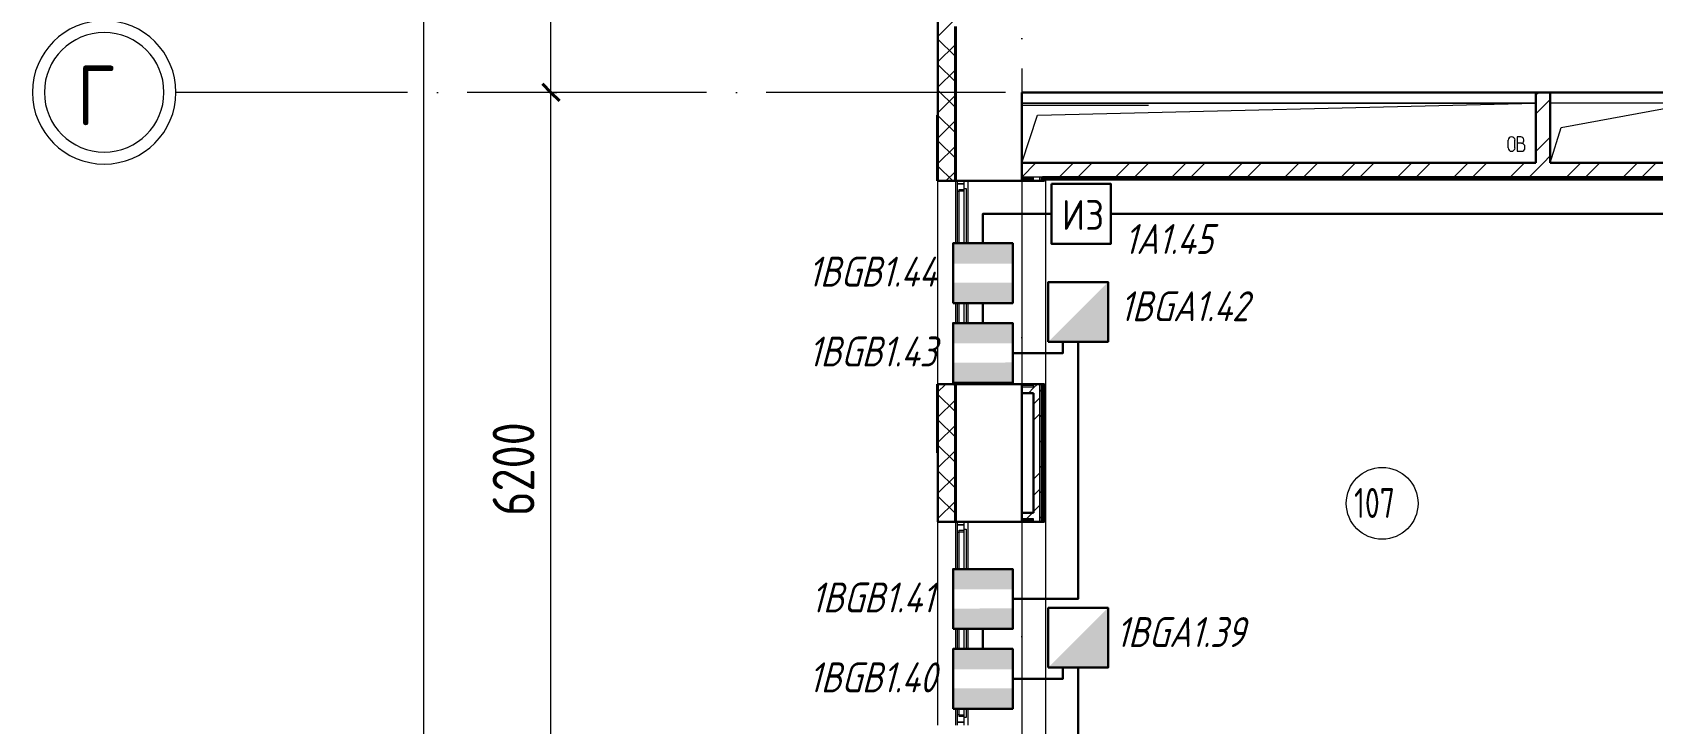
# Model space of a CAD drawing. Header units: millimetres. Extents: x -259793 to 1187961, y -549744 to 43070.
# Drawn here: x -73728 to -60181, y -10621 to -4843 of the extents above; entities that cross this region are included whole.
import ezdxf
from ezdxf.enums import TextEntityAlignment as Align

# ---------------------------------------------------------------- set-up
doc = ezdxf.new("R2010")
doc.units = ezdxf.units.MM
doc.linetypes.add('ADSK_Линия сетки', pattern=[25, 20, -2.5, 0, -2.5])
for name, color, linetype, lineweight in [('_ Окна', 7, 'Continuous', 9), ('RC-Извещатели_охранные', 5, 'Continuous', 30), ('RC-Линии_связи-Адресные', 5, 'Continuous', 30), ('RC-Прочее_оборудование', 5, 'Continuous', 30), ('Линии', 7, 'Continuous', 9), ('лс', 5, 'Continuous', 30), ('Марки помещений', 252, 'Continuous', 20), ('Ограждение', 252, 'Continuous', 9), ('Окна', 252, 'Continuous', 9), ('Оси', 252, 'Continuous', 9), ('Перекрытие', 252, 'Continuous', 18), ('Размеры', 7, 'Continuous', 9), ('Стены внутренние', 7, 'Continuous', 18), ('Стены наружные', 7, 'Continuous', 18), ('Стены штриховка', 7, 'Continuous', 9)]:
    doc.layers.add(name, color=color, linetype=linetype, lineweight=lineweight)
doc.layers.add('RC-Позиционные_обозначения', color=7, linetype='Continuous')
doc.styles.add('GOST Common_2', font='', dxfattribs={"width": 0.9, "height": 250})
doc.styles.add('GOST Common_3', font='', dxfattribs={"height": 3.5})
doc.styles.add('GOST Common_4', font='', dxfattribs={"height": 7})
doc.styles.add('ISOCPEUR', font='isocpeur.ttf', dxfattribs={"width": 0.9, "height": 350})
doc.styles.add('RubezhCAD', font='', dxfattribs={"oblique": 10})
doc.styles.get("Standard").update_dxf_attribs({"font": ''})
doc.styles.get('GOST Common_2').set_extended_font_data('GOST type B')
doc.styles.get('GOST Common_3').set_extended_font_data('GOST 2.304 type A')
doc.styles.get('GOST Common_4').set_extended_font_data('GOST 2.304 type A')
doc.styles.get('RubezhCAD').set_extended_font_data('GOST type A')
doc.styles.get('Standard').set_extended_font_data('GOST type B')

# ---------------------------------------------------------------- blocks, each defined once
blk = doc.blocks.new('RC-UGO-IOZ-02')
at = {"layer": 'RC-Извещатели_охранные'}
blk.add_attdef('PSTN', text='', height=2.5, dxfattribs=at).set_placement((0.98, 2.6), align=Align.BOTTOM_LEFT)
blk.add_wipeout([(2.5, -2.5), (2.5, 2.5), (-2.5, 2.5), (-2.5, -2.5)]).dxf.layer = 'RC-Извещатели_охранные'
blk.add_wipeout([(-2.5, -2.5), (-2.5, 2.5), (2.5, 2.5), (2.5, -2.5)]).dxf.layer = 'RC-Извещатели_охранные'
h = blk.add_hatch(color=256, dxfattribs=at)
h.dxf.hatch_style = 1
h.paths.add_polyline_path([(2.5, -2.5), (2.5, 2.5), (0, 0), (-2.5, -2.5)])
blk.add_lwpolyline([(-2.5, -2.5), (2.5, -2.5), (2.5, 2.5), (-2.5, 2.5)], close=True, dxfattribs=at)
blk = doc.blocks.new('RC-UGO-IOM-02')
at = {"layer": 'RC-Извещатели_охранные'}
blk.add_point((0, 0), dxfattribs=at)
blk.add_attdef('PSTN', text='', height=2.5, dxfattribs=at).set_placement((0.98, 2.6), align=Align.BOTTOM_LEFT)
blk.add_wipeout([(2.5, -2.5), (2.5, 2.5), (-2.5, 2.5), (-2.5, -2.5)]).dxf.layer = 'RC-Извещатели_охранные'
blk.add_wipeout([(-2.5, -2.5), (-2.5, 2.5), (2.5, 2.5), (2.5, -2.5)]).dxf.layer = 'RC-Извещатели_охранные'
h = blk.add_hatch(color=256, dxfattribs=at)
h.dxf.hatch_style = 1
h.paths.add_polyline_path([(2.5, 0.8), (2.5, 2.51), (-2.5, 2.5), (-2.5, 0.8)])
h = blk.add_hatch(color=256, dxfattribs=at)
h.dxf.hatch_style = 1
h.paths.add_polyline_path([(2.5, -2.5), (2.5, -0.79), (-2.5, -0.8), (-2.5, -2.5)])
blk.add_lwpolyline([(-2.5, -2.5), (2.5, -2.5), (2.5, 2.5), (-2.5, 2.5)], close=True, dxfattribs=at)
blk = doc.blocks.new('RC-UGO-IZ-01')
at = {"layer": 'RC-Прочее_оборудование'}
blk.add_point((2.5, 0), dxfattribs=at)
blk.add_attdef('PSTN', text='', height=2.5, dxfattribs=at).set_placement((5.66, 2.58), align=Align.BOTTOM_CENTER)
blk.add_wipeout([(2.49, -2.5), (-2.49, -2.5), (-2.49, 2.5), (2.49, 2.5)]).dxf.layer = 'RC-Прочее_оборудование'
blk.add_wipeout([(-2.49, -2.5), (-2.49, 2.5), (2.49, 2.5), (2.49, -2.5)]).dxf.layer = 'RC-Прочее_оборудование'
blk.add_lwpolyline([(-2.49, 2.5), (2.49, 2.5), (2.49, -2.5), (-2.49, -2.5), (-2.49, 2.5)], close=True, dxfattribs=at)
blk.add_lwpolyline([(-2.49, 2.5), (-2.49, 2.5)], dxfattribs=at)
blk.add_lwpolyline([(-2.49, 2.5), (-2.49, 2.5)], dxfattribs=at)
at = {"layer": 'RC-Прочее_оборудование', "ltscale": 100, "style": 'ISOCPEUR', "width": 0.9}
blk.add_text('ИЗ', height=2.5, dxfattribs=at).set_placement((0.15, -0.09), align=Align.MIDDLE)
blk = doc.blocks.new('1 этаж')
at = {"color": 251, "lineweight": 18, "true_color": 0x636466}
for p, q in [((-61156, -5434), (-65456, -5434)), ((-65456, -5934), (-65324, -5534)), ((-65324, -5534), (-61156, -5434)), ((-59836, -5434), (-61036, -5434)), ((-60946, -5637), (-59836, -5434)), ((-61036, -5934), (-60946, -5637)), ((-61389, -5808), (-61389, -5745)), ((-61332, -5808), (-61332, -5745)), ((-61282, -5716), (-61312, -5716)), ((-61312, -5716), (-61312, -5836)), ((-61278, -5770), (-61312, -5770)), ((-61258, -5750), (-61258, -5740)), ((-61248, -5810), (-61248, -5800)), ((-61312, -5836), (-61275, -5836))]:
    blk.add_line(p, q, dxfattribs=at)
for centre, radius, start, end in [((-61360, -5745), 28.7, 0, 180), ((-61360, -5808), 28.7, 180, 0), ((-61282, -5740), 23.3, 0, 90), ((-61278, -5750), 20, 270, 0), ((-61278, -5800), 30, 0, 90), ((-61275, -5810), 26.7, 270, 0)]:
    blk.add_arc(centre, radius, start, end, dxfattribs=at)
at = {"layer": '_ Окна', "color": 251, "true_color": 0x636466}
for p, q in [((-65996, -6084), (-65996, -6109)), ((-65938, -6109), (-65938, -6084)), ((-65996, -6109), (-65938, -6109)), ((-65938, -7759), (-65996, -7759)), ((-65996, -7759), (-65996, -7784)), ((-65938, -7784), (-65938, -7759)), ((-65996, -8934), (-65996, -8959)), ((-65938, -8959), (-65938, -8934)), ((-65996, -8959), (-65938, -8959)), ((-65938, -10609), (-65996, -10609)), ((-65996, -10609), (-65996, -10634)), ((-65938, -10634), (-65938, -10609))]:
    blk.add_line(p, q, dxfattribs=at)
at = {"layer": '_ Окна', "color": 251, "lineweight": 18, "true_color": 0x636466}
for p, q in [((-65938, -6109), (-65996, -6109)), ((-65996, -6109), (-65996, -6168)), ((-65996, -6168), (-65979, -6173)), ((-65979, -6155), (-65938, -6155)), ((-65979, -6167), (-65979, -6155)), ((-65938, -6147), (-65938, -6109)), ((-65979, -7695), (-65996, -7699)), ((-65996, -7699), (-65996, -7759)), ((-65979, -7713), (-65979, -7701)), ((-65938, -7713), (-65979, -7713)), ((-65938, -7759), (-65938, -7721)), ((-65996, -7759), (-65938, -7759)), ((-65938, -8959), (-65996, -8959)), ((-65996, -8959), (-65996, -9018)), ((-65996, -9018), (-65979, -9023)), ((-65979, -9005), (-65938, -9005)), ((-65979, -9017), (-65979, -9005)), ((-65938, -8997), (-65938, -8959)), ((-65979, -10545), (-65996, -10549)), ((-65996, -10549), (-65996, -10609)), ((-65979, -10563), (-65979, -10551)), ((-65938, -10563), (-65979, -10563)), ((-65996, -10609), (-65938, -10609)), ((-65938, -10609), (-65938, -10571))]:
    blk.add_line(p, q, dxfattribs=at)
at = {"layer": 'Линии', "color": 251, "lineweight": 18, "ltscale": 100, "true_color": 0x636466}
for p, q in [((-65456, -5344), (-65456, -5451)), ((-65456, -5451), (-64396, -5451))]:
    blk.add_line(p, q, dxfattribs=at)
at = {"layer": 'Марки помещений', "color": 251, "true_color": 0x636466}
blk.add_circle((-62442, -8780), 300, dxfattribs=at)
at = {"layer": 'Ограждение', "color": 251, "true_color": 0x636466}
for p, q in [((-65906, -6084), (-65906, -7784)), ((-65456, -6084), (-65456, -7784)), ((-65271, -6084), (-65256, -6084)), ((-65256, -6074), (-65256, -13779)), ((-59531, -6079), (-65256, -6079)), ((-65256, -6084), (-65256, -7784)), ((-65256, -7784), (-65271, -7784)), ((-65906, -8934), (-65906, -10634)), ((-65456, -8934), (-65456, -10634)), ((-65271, -8934), (-65256, -8934)), ((-65256, -8934), (-65256, -10634))]:
    blk.add_line(p, q, dxfattribs=at)
at = {"layer": 'Окна', "color": 251, "true_color": 0x636466}
for p, q in [((-65996, -6168), (-65996, -7699)), ((-65979, -6899), (-65979, -6167)), ((-65979, -6167), (-65938, -6167)), ((-65938, -6919), (-65938, -6147)), ((-65938, -6147), (-65921, -6147)), ((-65921, -6147), (-65921, -6919)), ((-65979, -6969), (-65979, -6899)), ((-65938, -6899), (-65979, -6899)), ((-65979, -7701), (-65979, -6969)), ((-65979, -6969), (-65938, -6969)), ((-65938, -6949), (-65938, -6919)), ((-65921, -6919), (-65938, -6919)), ((-65938, -7721), (-65938, -6949)), ((-65938, -6949), (-65921, -6949)), ((-65921, -6919), (-65921, -6949)), ((-65921, -6949), (-65921, -7721)), ((-65938, -7701), (-65979, -7701)), ((-65921, -7721), (-65938, -7721)), ((-65996, -9018), (-65996, -10549)), ((-65979, -9749), (-65979, -9017)), ((-65979, -9017), (-65938, -9017)), ((-65938, -9769), (-65938, -8997)), ((-65938, -8997), (-65921, -8997)), ((-65921, -8997), (-65921, -9769)), ((-65979, -9819), (-65979, -9749)), ((-65938, -9749), (-65979, -9749)), ((-65979, -10551), (-65979, -9819)), ((-65979, -9819), (-65938, -9819)), ((-65938, -9799), (-65938, -9769)), ((-65921, -9769), (-65938, -9769)), ((-65938, -10571), (-65938, -9799)), ((-65938, -9799), (-65921, -9799)), ((-65921, -9769), (-65921, -9799)), ((-65921, -9799), (-65921, -10571)), ((-65938, -10551), (-65979, -10551)), ((-65921, -10571), (-65938, -10571))]:
    blk.add_line(p, q, dxfattribs=at)
at = {"layer": 'Оси', "color": 251, "linetype": 'ADSK_Линия сетки', "ltscale": 100, "true_color": 0x636466}
for p, q in [((-65456, -2644), (-65456, -33770)), ((4411, -5344), (-72528, -5344))]:
    blk.add_line(p, q, dxfattribs=at)
at = {"layer": 'Оси', "color": 251, "lineweight": 20, "true_color": 0x636466}
for radius, start, end in [(600, 90, 270), (500, 90, 270), (600, 270, 90), (500, 270, 90)]:
    blk.add_arc((-73128, -5344), radius, start, end, dxfattribs=at)
at = {"layer": 'Перекрытие', "color": 251, "ltscale": 100, "true_color": 0x636466}
blk.add_line((-65456, -5434), (-61156, -5434), dxfattribs=at)
at = {"layer": 'Размеры', "color": 251, "lineweight": 20, "true_color": 0x636466}
for p, q in [((-70455, -20314), (-70455, 27006)), ((-69393, -5344), (-69393, -3544)), ((-69393, -5344), (-69543, -5344)), ((-69393, -5344), (-69543, -5344)), ((-69393, -11544), (-69393, -5344)), ((-69393, -5344), (-69343, -5344)), ((-69393, -5344), (-69343, -5344))]:
    blk.add_line(p, q, dxfattribs=at)
at = {"layer": 'Размеры', "color": 251, "lineweight": 40, "true_color": 0x636466}
for q in [(-69464, -5273), (-69464, -5273), (-69322, -5414), (-69322, -5414)]:
    blk.add_line((-69393, -5344), q, dxfattribs=at)
at = {"layer": 'Стены внутренние', "color": 251, "lineweight": 30, "true_color": 0x636466}
for p, q in [((-66158, -4642), (-66158, -6084)), ((-65456, -5934), (-65456, -5344)), ((-65456, -5344), (-61156, -5344)), ((-61036, -5344), (-59836, -5344)), ((-66158, -6084), (-66016, -6084)), ((-66006, -6084), (-65456, -6084)), ((-66158, -7784), (-66158, -8934)), ((-66016, -7784), (-66158, -7784)), ((-65456, -7784), (-66006, -7784)), ((-66006, -7784), (-66006, -8934)), ((-65456, -8859), (-65456, -7859)), ((-66158, -8934), (-66016, -8934)), ((-66006, -8934), (-65456, -8934))]:
    blk.add_line(p, q, dxfattribs=at)
at = {"layer": 'Стены внутренние', "color": 251, "linetype": 'Continuous', "lineweight": 9, "true_color": 0x636466}
for p, q in [((-66156, -4878), (-66006, -4728)), ((-66156, -4882), (-66156, -4882)), ((-66016, -5040), (-66156, -4900)), ((-66156, -5090), (-66016, -4950)), ((-66016, -5252), (-66156, -5112)), ((-66156, -5302), (-66016, -5162)), ((-66016, -5465), (-66156, -5325)), ((-66156, -5514), (-66016, -5374)), ((-66156, -5492), (-66156, -5492)), ((-66016, -5677), (-66156, -5537)), ((-66156, -5726), (-66016, -5586)), ((-66156, -5695), (-66156, -5695)), ((-66016, -5889), (-66156, -5749)), ((-66156, -5939), (-66016, -5799)), ((-66156, -6068), (-66158, -6064)), ((-66033, -6084), (-66156, -5961)), ((-66156, -6000), (-66156, -6000)), ((-66146, -6084), (-66148, -6082)), ((-66087, -6082), (-66016, -6011)), ((-66156, -7848), (-66094, -7786)), ((-66016, -7798), (-66030, -7784)), ((-66016, -8010), (-66156, -7870)), ((-66156, -8060), (-66016, -7920)), ((-66156, -7930), (-66156, -7930)), ((-66016, -8222), (-66156, -8082)), ((-66156, -8272), (-66016, -8132)), ((-66156, -8235), (-66156, -8235)), ((-66016, -8434), (-66156, -8294)), ((-66156, -8484), (-66016, -8344)), ((-66016, -8647), (-66156, -8507)), ((-66156, -8696), (-66016, -8556)), ((-66016, -8859), (-66156, -8719)), ((-66156, -8908), (-66016, -8768)), ((-66156, -8845), (-66156, -8845)), ((-66155, -8932), (-66156, -8931))]:
    blk.add_line(p, q, dxfattribs=at)
at = {"layer": 'Стены внутренние', "color": 251, "true_color": 0x636466}
for p, q in [((-66158, -7784), (-66158, -6084)), ((-66006, -7784), (-66006, -6084)), ((-66158, -10634), (-66158, -8934)), ((-66006, -10634), (-66006, -8934))]:
    blk.add_line(p, q, dxfattribs=at)
at = {"layer": 'Стены наружные', "color": 251, "lineweight": 30, "true_color": 0x636466}
for p, q in [((-66006, -6084), (-66006, -4794)), ((-61156, -5344), (-61156, -5934)), ((-61036, -5344), (-61156, -5344)), ((-61036, -5934), (-61036, -5344)), ((-66163, -5534), (-66163, -6084)), ((-66158, -5534), (-66163, -5534)), ((-61156, -5934), (-65456, -5934)), ((-65456, -5934), (-65456, -6084)), ((-59836, -5934), (-61036, -5934)), ((-66163, -6084), (-66158, -6084)), ((-66016, -6084), (-66006, -6084)), ((-65456, -6084), (-65271, -6084)), ((-59697, -6054), (-65281, -6054)), ((-65281, -6054), (-65281, -6069)), ((-65276, -6069), (-65271, -6069)), ((-65271, -6084), (-65271, -6074)), ((-65271, -6074), (-59531, -6074)), ((-66163, -7784), (-66163, -8359)), ((-66158, -7784), (-66163, -7784)), ((-66006, -7784), (-66016, -7784)), ((-65271, -7784), (-65456, -7784)), ((-65456, -7784), (-65456, -7859)), ((-65271, -8934), (-65271, -7784)), ((-65456, -7859), (-65356, -7859)), ((-65356, -7859), (-65356, -8859)), ((-66163, -8359), (-66158, -8359)), ((-66016, -8934), (-66006, -8934)), ((-65356, -8859), (-65456, -8859)), ((-65456, -8859), (-65456, -8934)), ((-65456, -8934), (-65271, -8934))]:
    blk.add_line(p, q, dxfattribs=at)
at = {"layer": 'Стены наружные', "color": 251, "linetype": 'Continuous', "lineweight": 9, "true_color": 0x636466}
for p, q in [((-66006, -4904), (-66016, -4904)), ((-66006, -5004), (-66016, -5004)), ((-66006, -5104), (-66016, -5104)), ((-66006, -5204), (-66016, -5204)), ((-66006, -5304), (-66016, -5304)), ((-66006, -5404), (-66016, -5404)), ((-61156, -5367), (-61133, -5344)), ((-61156, -5524), (-61036, -5404)), ((-66006, -5504), (-66016, -5504)), ((-66006, -5604), (-66016, -5604)), ((-66006, -5704), (-66016, -5704)), ((-66006, -5804), (-66016, -5804)), ((-61156, -5838), (-61036, -5718)), ((-66159, -5925), (-66163, -5931)), ((-66006, -5904), (-66016, -5904)), ((-65456, -6052), (-65337, -5934)), ((-65143, -6054), (-65023, -5934)), ((-64986, -6054), (-64866, -5934)), ((-64672, -6054), (-64552, -5934)), ((-64514, -6054), (-64394, -5934)), ((-64200, -6054), (-64080, -5934)), ((-64043, -6054), (-63923, -5934)), ((-63729, -6054), (-63609, -5934)), ((-63571, -6054), (-63451, -5934)), ((-63257, -6054), (-63137, -5934)), ((-63100, -6054), (-62980, -5934)), ((-62786, -6054), (-62666, -5934)), ((-62629, -6054), (-62509, -5934)), ((-62314, -6054), (-62194, -5934)), ((-62157, -6054), (-62037, -5934)), ((-61843, -6054), (-61723, -5934)), ((-61686, -6054), (-61566, -5934)), ((-61371, -6054), (-61251, -5934)), ((-61214, -6054), (-61094, -5934)), ((-61094, -5934), (-61036, -5875)), ((-60900, -6054), (-60780, -5934)), ((-60743, -6054), (-60623, -5934)), ((-60428, -6054), (-60308, -5934)), ((-60271, -6054), (-60151, -5934)), ((-66158, -6064), (-66158, -6063)), ((-66006, -6004), (-66016, -6004)), ((-65452, -6084), (-65440, -6071)), ((-65440, -6071), (-65427, -6059)), ((-65230, -6074), (-65225, -6069)), ((-65160, -6074), (-65155, -6069)), ((-65089, -6074), (-65084, -6069)), ((-65018, -6074), (-65013, -6069)), ((-65013, -6069), (-64998, -6054)), ((-64947, -6074), (-64942, -6069)), ((-64877, -6074), (-64872, -6069)), ((-64806, -6074), (-64801, -6069)), ((-64735, -6074), (-64730, -6069)), ((-64665, -6074), (-64660, -6069)), ((-64594, -6074), (-64589, -6069)), ((-64589, -6069), (-64574, -6054)), ((-64523, -6074), (-64518, -6069)), ((-64453, -6074), (-64448, -6069)), ((-64382, -6074), (-64377, -6069)), ((-64311, -6074), (-64306, -6069)), ((-64240, -6074), (-64235, -6069)), ((-64170, -6074), (-64165, -6069)), ((-64165, -6069), (-64150, -6054)), ((-64099, -6074), (-64094, -6069)), ((-64028, -6074), (-64023, -6069)), ((-63958, -6074), (-63953, -6069)), ((-63887, -6074), (-63882, -6069)), ((-63816, -6074), (-63811, -6069)), ((-63745, -6074), (-63740, -6069)), ((-63740, -6069), (-63725, -6054)), ((-63675, -6074), (-63670, -6069)), ((-63604, -6074), (-63599, -6069)), ((-63533, -6074), (-63528, -6069)), ((-63463, -6074), (-63458, -6069)), ((-63392, -6074), (-63387, -6069)), ((-63321, -6074), (-63316, -6069)), ((-63316, -6069), (-63301, -6054)), ((-63250, -6074), (-63245, -6069)), ((-63180, -6074), (-63175, -6069)), ((-63109, -6074), (-63104, -6069)), ((-63038, -6074), (-63033, -6069)), ((-62968, -6074), (-62963, -6069)), ((-62897, -6074), (-62892, -6069)), ((-62892, -6069), (-62877, -6054)), ((-62826, -6074), (-62821, -6069)), ((-62755, -6074), (-62750, -6069)), ((-62685, -6074), (-62680, -6069)), ((-62614, -6074), (-62609, -6069)), ((-62543, -6074), (-62538, -6069)), ((-62473, -6074), (-62468, -6069)), ((-62468, -6069), (-62453, -6054)), ((-62402, -6074), (-62397, -6069)), ((-62331, -6074), (-62326, -6069)), ((-62260, -6074), (-62255, -6069)), ((-62190, -6074), (-62185, -6069)), ((-62119, -6074), (-62114, -6069)), ((-62048, -6074), (-62043, -6069)), ((-62043, -6069), (-62028, -6054)), ((-61978, -6074), (-61973, -6069)), ((-61907, -6074), (-61902, -6069)), ((-61836, -6074), (-61831, -6069)), ((-61766, -6074), (-61761, -6069)), ((-61695, -6074), (-61690, -6069)), ((-61624, -6074), (-61619, -6069)), ((-61619, -6069), (-61604, -6054)), ((-61553, -6074), (-61548, -6069)), ((-61483, -6074), (-61478, -6069)), ((-61412, -6074), (-61407, -6069)), ((-61341, -6074), (-61336, -6069)), ((-61271, -6074), (-61266, -6069)), ((-61200, -6074), (-61195, -6069)), ((-61195, -6069), (-61180, -6054)), ((-61129, -6074), (-61124, -6069)), ((-61058, -6074), (-61053, -6069)), ((-60988, -6074), (-60983, -6069)), ((-60917, -6074), (-60912, -6069)), ((-60846, -6074), (-60841, -6069)), ((-60776, -6074), (-60771, -6069)), ((-60771, -6069), (-60756, -6054)), ((-60705, -6074), (-60700, -6069)), ((-60634, -6074), (-60629, -6069)), ((-60563, -6074), (-60558, -6069)), ((-60493, -6074), (-60488, -6069)), ((-60422, -6074), (-60417, -6069)), ((-60351, -6074), (-60346, -6069)), ((-60346, -6069), (-60331, -6054)), ((-60281, -6074), (-60276, -6069)), ((-60210, -6074), (-60205, -6069)), ((-66006, -7804), (-66016, -7804)), ((-65456, -7784), (-65455, -7784)), ((-65399, -7859), (-65356, -7815)), ((-65356, -7815), (-65324, -7784)), ((-65306, -7846), (-65293, -7834)), ((-65293, -7834), (-65281, -7821)), ((-65276, -7816), (-65271, -7811)), ((-66006, -7904), (-66016, -7904)), ((-65356, -7950), (-65306, -7900)), ((-65276, -7887), (-65271, -7882)), ((-65276, -7958), (-65271, -7953)), ((-66006, -8004), (-66016, -8004)), ((-66006, -8104), (-66016, -8104)), ((-65356, -8085), (-65306, -8035)), ((-65306, -8058), (-65293, -8046)), ((-65293, -8046), (-65281, -8033)), ((-65281, -8033), (-65276, -8028)), ((-65276, -8028), (-65271, -8023)), ((-65276, -8099), (-65271, -8094)), ((-66006, -8204), (-66016, -8204)), ((-65306, -8271), (-65293, -8258)), ((-65293, -8258), (-65281, -8246)), ((-65276, -8170), (-65271, -8165)), ((-65276, -8241), (-65271, -8236)), ((-66006, -8304), (-66016, -8304)), ((-65276, -8311), (-65271, -8306)), ((-65276, -8382), (-65271, -8377)), ((-66006, -8404), (-66016, -8404)), ((-66006, -8504), (-66016, -8504)), ((-65356, -8579), (-65306, -8529)), ((-65306, -8483), (-65293, -8470)), ((-65293, -8470), (-65281, -8458)), ((-65281, -8458), (-65276, -8453)), ((-65276, -8453), (-65271, -8448)), ((-65276, -8523), (-65271, -8518)), ((-66006, -8604), (-66016, -8604)), ((-65356, -8714), (-65306, -8664)), ((-65293, -8682), (-65281, -8670)), ((-65276, -8594), (-65271, -8589)), ((-65276, -8665), (-65271, -8660)), ((-66006, -8704), (-66016, -8704)), ((-66006, -8804), (-66016, -8804)), ((-65356, -8849), (-65306, -8799)), ((-65306, -8695), (-65293, -8682)), ((-65276, -8736), (-65271, -8731)), ((-65276, -8806), (-65271, -8801)), ((-66006, -8904), (-66016, -8904)), ((-65416, -8909), (-65366, -8859)), ((-65306, -8907), (-65293, -8894)), ((-65293, -8894), (-65281, -8882)), ((-65281, -8882), (-65276, -8877)), ((-65276, -8877), (-65271, -8872))]:
    blk.add_line(p, q, dxfattribs=at)
at = {"layer": 'Стены штриховка', "color": 251, "true_color": 0x636466}
for p, q in [((-66156, -4642), (-66156, -6082)), ((-66016, -6084), (-66016, -4794)), ((-66156, -6082), (-66082, -6082)), ((-66082, -6084), (-66082, -6082)), ((-65281, -6054), (-65456, -6054)), ((-65356, -6059), (-65456, -6059)), ((-65356, -6071), (-65456, -6071)), ((-65356, -6084), (-65356, -6059)), ((-65306, -6054), (-65306, -6084)), ((-65293, -6054), (-65293, -6084)), ((-65281, -6069), (-65281, -6084)), ((-65276, -6084), (-65276, -6069)), ((-65271, -6069), (-59501, -6069)), ((-66156, -7786), (-66156, -8932)), ((-66082, -7786), (-66156, -7786)), ((-66082, -7786), (-66082, -7784)), ((-66016, -8934), (-66016, -7784)), ((-65356, -7796), (-65456, -7796)), ((-65356, -7809), (-65456, -7809)), ((-65356, -7809), (-65356, -7784)), ((-65306, -7784), (-65306, -8934)), ((-65293, -7784), (-65293, -8934)), ((-65281, -7784), (-65281, -8934)), ((-65276, -8934), (-65276, -7784)), ((-66156, -8932), (-66082, -8932)), ((-66082, -8934), (-66082, -8932)), ((-65356, -8909), (-65456, -8909)), ((-65356, -8921), (-65456, -8921)), ((-65356, -8934), (-65356, -8909))]:
    blk.add_line(p, q, dxfattribs=at)
at = {"layer": 'Марки помещений', "color": 251, "true_color": 0x636466, "style": 'GOST Common_3', "width": 0.9}
blk.add_text('107', height=250, dxfattribs=at).set_placement((-62677, -8902))
at = {"layer": 'Оси', "color": 251, "true_color": 0x636466, "style": 'GOST Common_2', "width": 0.9}
blk.add_text('Г', height=500, dxfattribs=at).set_placement((-73355, -5619))
at = {"layer": 'Размеры', "color": 251, "lineweight": 20, "true_color": 0x636466, "insert": (-69880, -8885), "char_height": 350, "width": 1059.58, "attachment_point": 1, "rotation": 90, "line_spacing_factor": 1.022761, "style": 'GOST Common_4'}
blk.add_mtext('6200', dxfattribs=at)

msp = doc.modelspace()

# ---------------------------------------------------------------- block references
msp.add_blockref('1 этаж', (0, 0))

# ---------------------------------------------------------------- next in the draw order: block references
at = {"layer": 'RC-Извещатели_охранные', "color": 1, "ltscale": 0.01}
ref = msp.add_blockref('RC-UGO-IOM-02', (-65780.20369, -6855.64738), dxfattribs=dict(at, xscale=100, yscale=100, zscale=100))
ref.add_attrib('PSTN', '1BGB1.44', dxfattribs={"layer": 'RC-Позиционные_обозначения', "height": 250, "style": 'RubezhCAD', "oblique": 15}).set_placement((-66703.90471, -7043.13489), align=Align.BOTTOM_CENTER)
ref = msp.add_blockref('RC-UGO-IOZ-02', (-64984.32439, -7179.71841), dxfattribs=dict(at, xscale=100, yscale=100, zscale=100))
ref.add_attrib('PSTN', '1BGA1.42', dxfattribs={"layer": 'RC-Позиционные_обозначения', "height": 250, "style": 'RubezhCAD', "oblique": 15}).set_placement((-64097.48143, -7332.27648), align=Align.BOTTOM_CENTER)
ref = msp.add_blockref('RC-UGO-IOM-02', (-65780.20369, -7523.42532), dxfattribs=dict(at, xscale=100, yscale=100, zscale=100))
ref.add_attrib('PSTN', '1BGB1.43', dxfattribs={"layer": 'RC-Позиционные_обозначения', "height": 250, "style": 'RubezhCAD', "oblique": 15}).set_placement((-66703.90471, -7710.91284), align=Align.BOTTOM_CENTER)
ref = msp.add_blockref('RC-UGO-IOM-02', (-65780.20369, -9579.53307), dxfattribs=dict(at, xscale=100, yscale=100, zscale=100))
ref.add_attrib('PSTN', '1BGB1.41', dxfattribs={"layer": 'RC-Позиционные_обозначения', "height": 250, "style": 'RubezhCAD', "oblique": 15}).set_placement((-66703.90471, -9767.02059), align=Align.BOTTOM_CENTER)
ref = msp.add_blockref('RC-UGO-IOZ-02', (-64984.32439, -9903.60411), dxfattribs=dict(at, xscale=100, yscale=100, zscale=100))
ref.add_attrib('PSTN', '1BGA1.39', dxfattribs={"layer": 'RC-Позиционные_обозначения', "height": 250, "style": 'RubezhCAD', "oblique": 15}).set_placement((-64129.37419, -10056.16217), align=Align.BOTTOM_CENTER)
ref = msp.add_blockref('RC-UGO-IOM-02', (-65780.20369, -10247.31102), dxfattribs=dict(at, xscale=100, yscale=100, zscale=100))
ref.add_attrib('PSTN', '1BGB1.40', dxfattribs={"layer": 'RC-Позиционные_обозначения', "height": 250, "style": 'RubezhCAD', "oblique": 15}).set_placement((-66703.90471, -10434.79853), align=Align.BOTTOM_CENTER)
at = {"layer": 'RC-Прочее_оборудование', "color": 1, "ltscale": 0.01}
ref = msp.add_blockref('RC-UGO-IZ-01', (-64958.87579, -6359.22533), dxfattribs=dict(at, xscale=100, yscale=100, zscale=100))
ref.add_attrib('PSTN', '1A1.45', (-64597.00496, -6695.0889), dxfattribs={"layer": 'RC-Позиционные_обозначения', "height": 250, "style": 'RubezhCAD', "oblique": 15})

# ---------------------------------------------------------------- next in the draw order: linework, layer by layer
at = {"layer": 'RC-Линии_связи-Адресные'}
msp.add_line((-64708.87579, -6359.22533), (-59180.11615, -6359.22533), dxfattribs=at)
at = {"layer": 'лс'}
for points in [[(-65780.20369, -6605.64738), (-65780.20369, -6359.22533), (-65208.16094, -6359.22533)], [(-65780.20369, -7273.42532), (-65780.20369, -7105.64738)], [(-65530.20369, -9579.53307), (-64984.32439, -9579.53307), (-64984.32439, -7429.71841)], [(-65111.7507, -7429.71841), (-65111.7507, -7523.42532), (-65530.20369, -7523.42532)], [(-65780.20369, -9997.31102), (-65780.20369, -9829.53307)], [(-65112.67578, -10153.60411), (-65112.67578, -10247.31102), (-65530.20369, -10247.31102)], [(-64984.32439, -12316.19206), (-64984.32439, -10153.60411)]]:
    msp.add_lwpolyline(points, dxfattribs=at)

doc.saveas('drawing.dxf')
